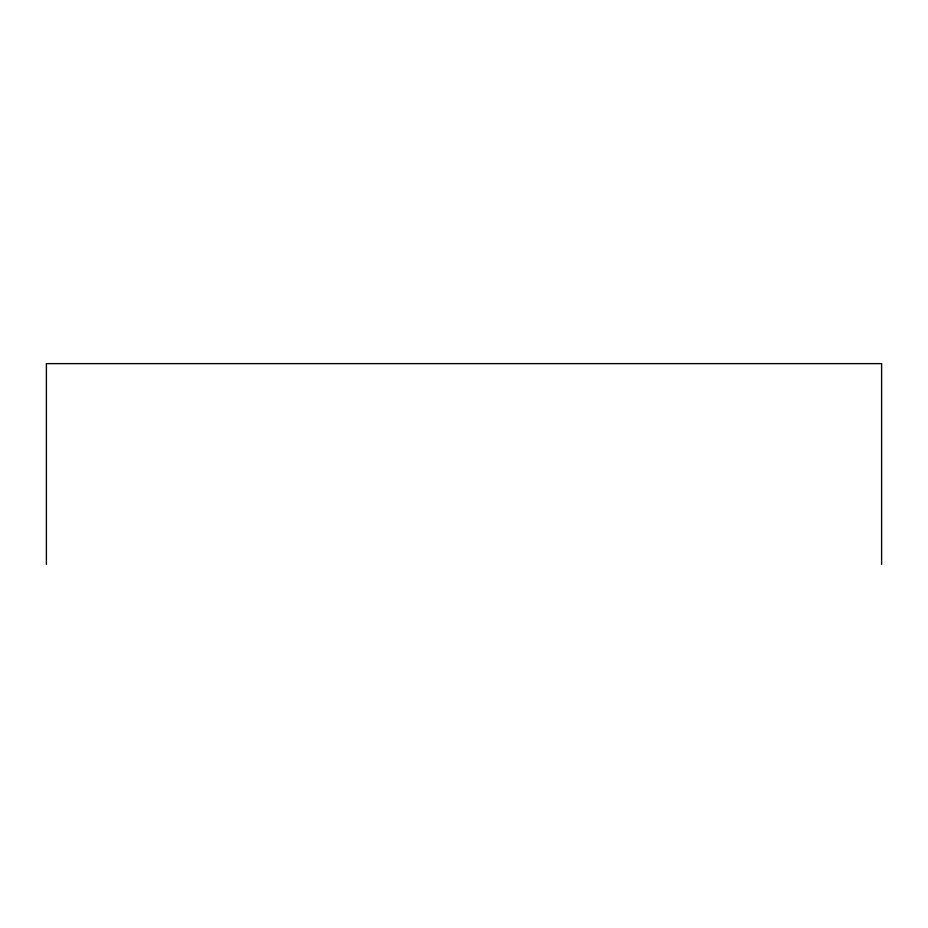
<?xml version="1.0" encoding="UTF-8"?>
<svg xmlns="http://www.w3.org/2000/svg" width="928" height="928" viewBox="0 0 928 928"><rect width="100%" height="100%" fill="white"/><g stroke="black" fill="none" stroke-linecap="round" stroke-linejoin="round"><path stroke-width="1.39" d="M881.6 564.375L881.6 363.625L46.4 363.625L46.4 564.375"/></g></svg>
